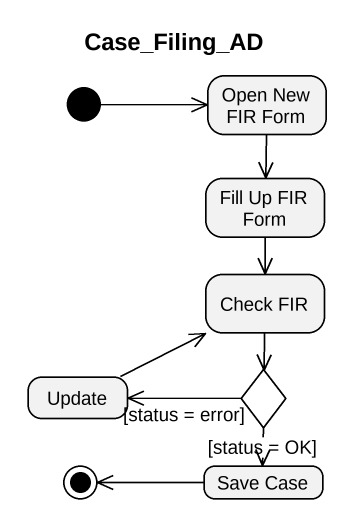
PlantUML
@startuml
title Case_Filing_AD
hide empty description
state "Open New FIR Form" as Open_New_FIR_Form
state "Fill Up FIR Form" as Fill_Up_FIR_Form
state "Check FIR" as Check_FIR
state Update
state choice1 <<choice>>
state "Save Case" as Save_Case
[*] -right-> Open_New_FIR_Form
Open_New_FIR_Form --> Fill_Up_FIR_Form
Fill_Up_FIR_Form --> Check_FIR
Check_FIR --> choice1
Update -right-> Check_FIR
choice1 -left-> Update : [status = error]
choice1 --> Save_Case : [status = OK]
Save_Case -left-> [*]
@enduml
